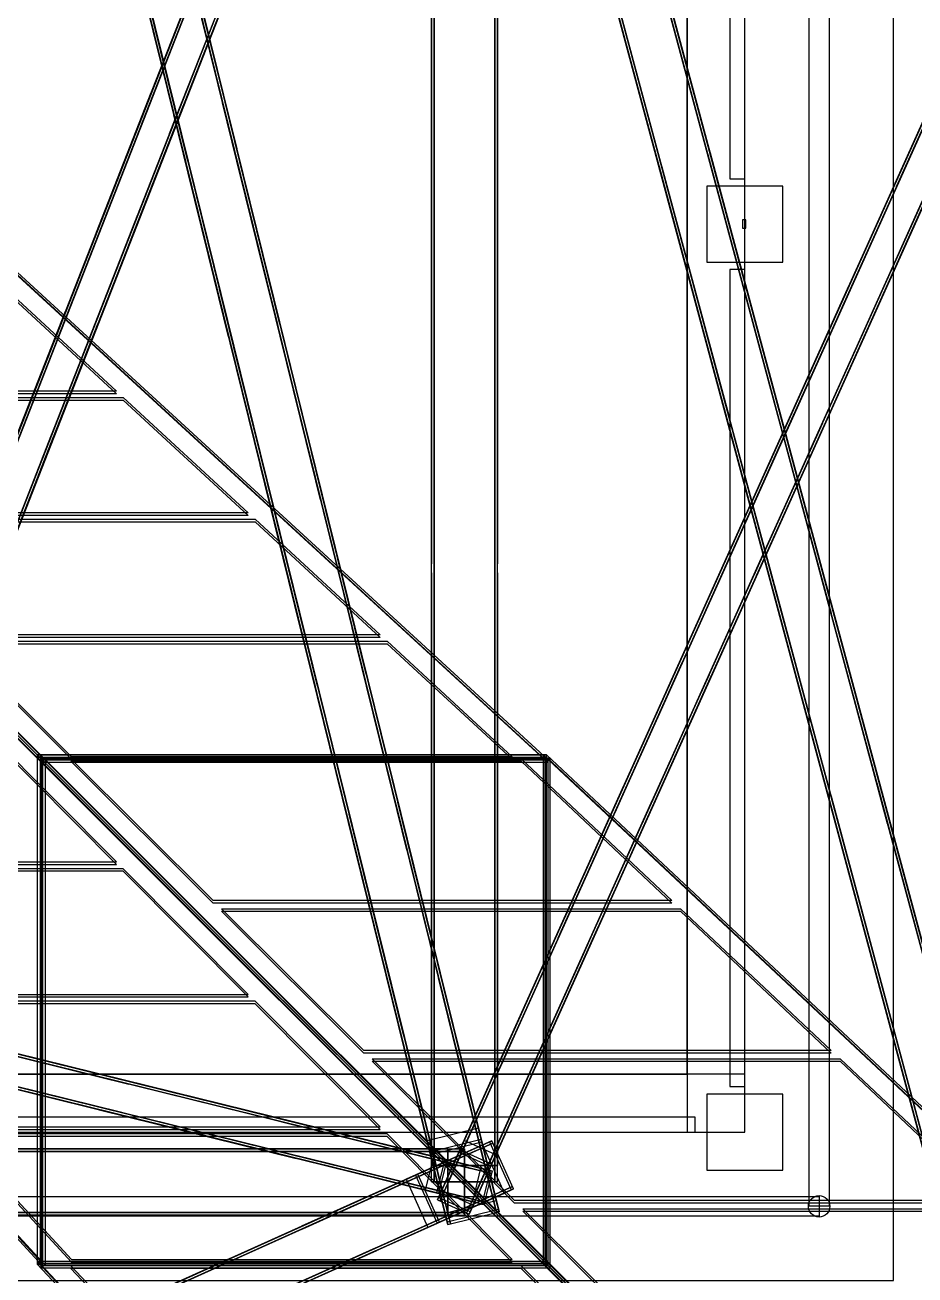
# Model space of a CAD drawing. Header units: millimetres. Extents: x -52000 to 48850, y -48850 to 51750.
# Drawn here: x 19641 to 25031, y -22866 to -15294 of the extents above; entities that cross this region are included whole.
import ezdxf

# ---------------------------------------------------------------- set-up
doc = ezdxf.new("R2010")
doc.units = ezdxf.units.MM
doc.layers.add('D-STR-BASE', color=7, linetype='Continuous', lineweight=25)
doc.layers.add('D-STR-STRC', color=7, linetype='Continuous', lineweight=25)

msp = doc.modelspace()

# ---------------------------------------------------------------- linework, layer by layer
at = {"layer": 'D-STR-BASE'}
for points in [[(-24900, -22900), (24900, -22900), (24900, 22900), (-24900, 22900)], [(24390, -22450), (24390, 22450), (24510, 22450), (24510, -22450)], [(24390, -22450), (24390, 22450), (24510, 22450), (24510, -22450)], [(24000, -22000), (24000, 22000), (23650, 22000), (23650, -22000)], [(24000, -22000), (24000, 22000), (23650, 22000), (23650, -22000)], [(24000, -22000), (24000, 22000), (23650, 22000), (23650, -22000)], [(24000, -22000), (24000, 22000), (23650, 22000), (23650, -22000)], [(24000, -22000), (24000, 22000), (23650, 22000), (23650, -22000)], [(24000, -22000), (24000, 22000), (23650, 22000), (23650, -22000)], [(24000, -22000), (24000, 22000), (23650, 22000), (23650, -22000)], [(24000, -22000), (24000, 22000), (23650, 22000), (23650, -22000)], [(-23650, -21650), (23650, -21650), (23650, 21650), (-23650, 21650)], [(-23650, -21650), (23650, -21650), (23650, 21650), (-23650, 21650)], [(-23650, -21650), (23650, -21650), (23650, 21650), (-23650, 21650)], [(-23650, -21650), (23650, -21650), (23650, 21650), (-23650, 21650)], [(24000, -16225), (24000, -11275), (23910, -11275), (23910, -16225)], [(24000, -16225), (24000, -11275), (23910, -11275), (23910, -16225)], [(23770, -16730), (24230, -16730), (24230, -16270), (23770, -16270)], [(24006, -16525), (24006, -16475), (23986, -16475), (23986, -16525)], [(24000, -21725), (24000, -16775), (23910, -16775), (23910, -21725)], [(24000, -21725), (24000, -16775), (23910, -16775), (23910, -21725)], [(-24000, -22000), (24000, -22000), (24000, -21650), (-24000, -21650)], [(-24000, -22000), (24000, -22000), (24000, -21650), (-24000, -21650)], [(-24000, -22000), (24000, -22000), (24000, -21650), (-24000, -21650)], [(-24000, -22000), (24000, -22000), (24000, -21650), (-24000, -21650)], [(-24000, -22000), (24000, -22000), (24000, -21650), (-24000, -21650)], [(-24000, -22000), (24000, -22000), (24000, -21650), (-24000, -21650)], [(-24000, -22000), (24000, -22000), (24000, -21650), (-24000, -21650)], [(-24000, -22000), (24000, -22000), (24000, -21650), (-24000, -21650)], [(23770, -22230), (24230, -22230), (24230, -21770), (23770, -21770)], [(18300, -22000), (23700, -22000), (23700, -21910), (18300, -21910)], [(18300, -22000), (23700, -22000), (23700, -21910), (18300, -21910)], [(-24450, -22390), (24450, -22390), (24450, -22510), (-24450, -22510)], [(-24450, -22390), (24450, -22390), (24450, -22510), (-24450, -22510)]]:
    msp.add_lwpolyline(points, close=True, dxfattribs=at)
msp.add_circle((24450, -22450), 65, dxfattribs=at)
at = {"layer": 'D-STR-STRC'}
for points in [[(22102.6, -22302.6), (22102.6, 22302.6)], [(22502.6, -22302.6), (22502.6, 22302.6)], [(22403.9, -22045.4), (19264.5, -9324.4)], [(22407.3, -22059.1), (19267.8, -9338.1)], [(22093.2, -22122.1), (18953.8, -9401.1)], [(22096.6, -22135.8), (18957.2, -9414.8)], [(22508.5, -22469.4), (19369.1, -9748.4)], [(22511.9, -22483), (19372.5, -9762)], [(22197.8, -22546), (19058.4, -9825)], [(22201.2, -22559.7), (19061.8, -9838.7)], [(22262.6, -10965.5), (19123.2, -18977.3)], [(22268.7, -10949.9), (19129.3, -18961.8)], [(26501.7, -26162.1), (22404.3, -10913.3)], [(26505, -26174.3), (22407.6, -10925.6)], [(22458.1, -11042.1), (19318.7, -19053.9)], [(22464.2, -11026.5), (19324.8, -19038.4)], [(26192.7, -26245.1), (22095.3, -10996.4)], [(26196, -26257.4), (22098.6, -11008.6)], [(22140.9, -11276), (19001.5, -19287.9)], [(22147, -11260.5), (19007.6, -19272.3)], [(22336.4, -11352.6), (19197, -19364.5)], [(22342.5, -11337.1), (19203.1, -19349)], [(26604, -26542.6), (22506.6, -11293.9)], [(26607.3, -26554.9), (22509.9, -11306.2)], [(26295, -26625.7), (22197.5, -11377)], [(26298.3, -26637.9), (22200.8, -11389.2)], [(26366.1, -13019.5), (22268.7, -22122)], [(26372.6, -13005), (22275.2, -22107.6)], [(26564.1, -13091.2), (22466.7, -22193.8)], [(26557.6, -13105.7), (22460.2, -22208.2)], [(26235.9, -13308.8), (22138.4, -22411.3)], [(26242.4, -13294.3), (22145, -22396.9)], [(26427.4, -13395), (22329.9, -22497.5)], [(26433.9, -13380.5), (22336.5, -22483.1)], [(19745.7, -19745.7), (16792.8, -16792.8)], [(19765.7, -19745.7), (16812.8, -16792.8)], [(22789, -19745.7), (19576.1, -16792.8)], [(22809, -19745.7), (19596.1, -16792.8)], [(22184.1, -22165.2), (9463.1, -19025.8)], [(22197.8, -22168.6), (9476.8, -19029.1)], [(22457.6, -22232.7), (9736.6, -19093.3)], [(22471.3, -22236.1), (9750.3, -19096.6)], [(22133.8, -22369.1), (9412.8, -19229.6)], [(22147.5, -22372.4), (9426.5, -19233)], [(22407.3, -22436.6), (9686.3, -19297.1)], [(22421, -22439.9), (9700, -19300.5)], [(19745.7, -22809), (16792.8, -19596.1)], [(19765.7, -22809), (16812.8, -19596.1)], [(22789, -22809), (19576.1, -19596.1)], [(22809, -22809), (19596.1, -19596.1)], [(23348.5, -23348.5), (19714.1, -19714.1)], [(19736.6, -19736.6), (19714.8, -19714.8)], [(19746.4, -19746.4), (19733.5, -19733.5)], [(23368.5, -23348.5), (19734.1, -19714.1)], [(26654.3, -23348.5), (22779.8, -19714.1)], [(22808.3, -19746.4), (22794.3, -19733.5)], [(22822.3, -19736.6), (22799.1, -19714.8)], [(26674.3, -23348.5), (22799.8, -19714.1)], [(22403.9, -22045.4), (22386.9, -21976.5)], [(-22302.6, -22102.6), (22302.6, -22102.6)], [(13351.3, -26156.4), (22453.9, -22059)], [(13365.8, -26149.9), (22468.3, -22052.5)], [(22093.2, -22122.1), (22076.2, -22053.2)], [(22202.6, -22102.6), (22302.6, -22102.6)], [(22300.2, -22052), (22275.2, -22107.6)], [(22412.8, -22077.5), (22468.3, -22052.5)], [(22184.1, -22165.2), (22115.2, -22148.2)], [(22491.7, -22138.2), (22466.7, -22193.8)], [(12902.9, -26358.3), (22005.4, -22260.8)], [(12917.3, -26351.8), (22019.9, -22254.3)], [(21949.9, -22285.8), (22005.4, -22260.8)], [(22102.6, -22302.6), (22102.6, -22202.6)], [(22471.3, -22236.1), (22402.4, -22219)], [(22502.6, -22302.6), (22502.6, -22202.6)], [(13482.7, -26448.2), (22585.2, -22350.8)], [(13497.1, -26441.7), (22599.7, -22344.3)], [(22133.8, -22369.1), (22064.9, -22352.1)], [(22163.4, -22355.8), (22138.4, -22411.3)], [(22544.1, -22369.3), (22599.7, -22344.3)], [(22354.9, -22442), (22329.9, -22497.5)], [(22421, -22439.9), (22352.1, -22422.9)], [(22511.9, -22483), (22494.9, -22414.1)], [(-22302.6, -22502.6), (22302.6, -22502.6)], [(13034.2, -26650.1), (22136.8, -22552.6)], [(13048.7, -26643.6), (22151.3, -22546.1)], [(22081.3, -22577.6), (22136.8, -22552.6)], [(22201.2, -22559.7), (22184.2, -22490.8)], [(22202.6, -22502.6), (22302.6, -22502.6)], [(23348.5, -26674.3), (19714.1, -22799.8)], [(19736.6, -22822.3), (19714.8, -22799.1)], [(19746.4, -22808.3), (19733.5, -22794.3)], [(23368.5, -26674.3), (19734.1, -22799.8)], [(26654.3, -26674.3), (22779.8, -22799.8)], [(22808.3, -22808.3), (22794.3, -22794.3)], [(22822.3, -22822.3), (22799.1, -22799.1)], [(26674.3, -26674.3), (22799.8, -22799.8)]]:
    msp.add_lwpolyline(points, dxfattribs=at)
for points in [[(22118.6, -22302.6), (22118.6, -22302.6), (22118.6, 22302.6), (22118.6, 22302.6)], [(22486.6, -22302.6), (22486.6, -22302.6), (22486.6, 22302.6), (22486.6, 22302.6)], [(22496.4, -22486.9), (22388.4, -22049.2), (19248.9, -9328.2), (19356.9, -9765.9)], [(22511.9, -22483), (22403.9, -22045.4), (19264.5, -9324.4), (19372.5, -9762)], [(22201.2, -22559.7), (22093.2, -22122.1), (18953.8, -9401.1), (19061.8, -9838.7)], [(22216.8, -22555.9), (22108.8, -22118.2), (18969.3, -9397.3), (19077.3, -9834.9)], [(22268.7, -10949.9), (22140.9, -11276), (19001.5, -19287.9), (19129.3, -18961.8)], [(22283.6, -10955.8), (22155.8, -11281.9), (19016.4, -19293.7), (19144.2, -18967.6)], [(26591.8, -26559.1), (26486.3, -26166.2), (22388.8, -10917.5), (22494.4, -11310.3)], [(26607.3, -26554.9), (26501.7, -26162.1), (22404.3, -10913.3), (22509.9, -11306.2)], [(22449.3, -11020.7), (22321.5, -11346.8), (19182.1, -19358.6), (19309.9, -19032.6)], [(22464.2, -11026.5), (22336.4, -11352.6), (19197, -19364.5), (19324.8, -19038.4)], [(26298.3, -26637.9), (26192.7, -26245.1), (22095.3, -10996.4), (22200.8, -11389.2)], [(26313.7, -26633.8), (26208.2, -26240.9), (22110.7, -10992.2), (22216.3, -11385.1)], [(26372.6, -13005), (26235.9, -13308.8), (22138.4, -22411.3), (22275.2, -22107.6)], [(26387.2, -13011.6), (26250.5, -13315.4), (22153, -22417.9), (22289.8, -22114.1)], [(26549.5, -13084.6), (26412.8, -13388.4), (22315.3, -22491), (22452.1, -22187.2)], [(26564.1, -13091.2), (26427.4, -13395), (22329.9, -22497.5), (22466.7, -22193.8)], [(20907.6, -16049.1), (20663, -15057.9), (20576.1, -14705.7)], [(20907.6, -16049.3), (20820.7, -15697.1), (20576.1, -14706)], [(20923.1, -16045.2), (20678.5, -15054.1), (20591.6, -14701.9)], [(20923.2, -16045.5), (20836.3, -15693.3), (20591.6, -14702.1)], [(20612.4, -16121.9), (20367.8, -15130.7), (20280.9, -14778.6)], [(20612.5, -16122.1), (20525.6, -15770), (20281, -14778.8)], [(20628, -16118.1), (20383.4, -15126.9), (20296.4, -14774.7)], [(20628, -16118.3), (20541.1, -15766.1), (20296.5, -14775)], [(23839.1, -16314.6), (23517.7, -15118.5), (23432.7, -14802.3)], [(23840.7, -16320.6), (23755.7, -16004.4), (23434.3, -14808.3)], [(23854.6, -16310.5), (23533.1, -15114.3), (23448.2, -14798.2)], [(23856.1, -16316.4), (23771.2, -16000.3), (23449.8, -14804.1)], [(22102.6, -18558), (22102.6, -18558), (22102.6, -14895.9), (22102.6, -14895.9)], [(22118.6, -18558), (22118.6, -18558), (22118.6, -14895.9), (22118.6, -14895.9)], [(22486.6, -18558), (22486.6, -18558), (22486.6, -14895.9), (22486.6, -14895.9)], [(22502.6, -18558), (22502.6, -18558), (22502.6, -14895.9), (22502.6, -14895.9)], [(23545.5, -16393.5), (23224.1, -15197.4), (23139.1, -14881.2)], [(23547.1, -16399.5), (23462.2, -16083.3), (23140.7, -14887.2)], [(23561, -16389.4), (23239.5, -15193.2), (23154.6, -14877.1)], [(23562.6, -16395.3), (23477.6, -16079.2), (23156.2, -14883)], [(20667.6, -15036), (20577.8, -15265), (20336.3, -15881.3)], [(20672.2, -15024.2), (20430.7, -15640.4), (20341, -15869.5)], [(20682.5, -15041.8), (20592.7, -15270.9), (20351.2, -15887.1)], [(20687.1, -15030), (20445.6, -15646.3), (20355.9, -15875.3)], [(20848.2, -15106.8), (20758.5, -15335.8), (20517, -15952.1)], [(20852.8, -15094.9), (20611.3, -15711.2), (20521.6, -15940.2)], [(20863.1, -15112.6), (20773.4, -15341.6), (20531.9, -15957.9)], [(20867.7, -15100.8), (20626.2, -15717), (20536.5, -15946.1)], [(25313.7, -15357.4), (25217.7, -15570.8), (24901.2, -16273.8)], [(25317.1, -15349.9), (25000.7, -16052.9), (24904.6, -16266.2)], [(25328.3, -15364), (25232.3, -15577.3), (24915.8, -16280.3)], [(25331.7, -15356.4), (25015.3, -16059.4), (24919.2, -16272.8)], [(20406, -15703.6), (20316.2, -15932.7), (20074.7, -16548.9)], [(20410.6, -15691.8), (20169.1, -16308.1), (20079.4, -16537.1)], [(20420.9, -15709.5), (20331.1, -15938.5), (20089.6, -16554.8)], [(20425.5, -15697.7), (20184, -16313.9), (20094.3, -16543)], [(20586.6, -15774.4), (20496.8, -16003.4), (20255.4, -16619.7)], [(20591.2, -15762.6), (20349.7, -16378.9), (20260, -16607.9)], [(20601.5, -15780.3), (20511.7, -16009.3), (20270.3, -16625.6)], [(20606.1, -15768.4), (20364.6, -16384.7), (20274.9, -16613.7)], [(21169.2, -17109.1), (20924.6, -16118), (20837.7, -15765.8)], [(21169.3, -17109.4), (21082.3, -16757.2), (20837.7, -15766.1)], [(21184.7, -17105.3), (20940.1, -16114.1), (20853.2, -15762)], [(21184.8, -17105.6), (21097.9, -16753.4), (20853.3, -15762.2)], [(20874, -17182), (20629.4, -16190.8), (20542.5, -15838.7)], [(20874.1, -17182.2), (20787.2, -16830.1), (20542.6, -15838.9)], [(20889.6, -17178.1), (20645, -16187), (20558.1, -15834.8)], [(20889.6, -17178.4), (20802.7, -16826.2), (20558.1, -15835.1)], [(24180.6, -17585.4), (23859.1, -16389.2), (23774.2, -16073.1)], [(24182.1, -17591.3), (24097.2, -17275.2), (23775.8, -16079)], [(24196, -17581.2), (23874.6, -16385), (23789.6, -16068.9)], [(24197.6, -17587.1), (24112.7, -17271), (23791.2, -16074.8)], [(24972.3, -16116), (24876.2, -16329.3), (24559.8, -17032.3)], [(24975.7, -16108.4), (24659.2, -16811.4), (24563.2, -17024.8)], [(24986.9, -16122.5), (24890.8, -16335.9), (24574.4, -17038.9)], [(24990.3, -16115), (24673.8, -16818), (24577.8, -17031.3)], [(23887, -17664.3), (23565.5, -16468.1), (23480.6, -16152)], [(23888.6, -17670.2), (23803.6, -17354.1), (23482.2, -16157.9)], [(23902.4, -17660.1), (23581, -16463.9), (23496.1, -16147.8)], [(23904, -17666), (23819.1, -17349.9), (23497.6, -16153.7)], [(25149.2, -16195.6), (25053.1, -16408.9), (24736.7, -17112)], [(25152.6, -16188), (24836.1, -16891), (24740.1, -17104.4)], [(25163.8, -16202.2), (25067.7, -16415.5), (24751.3, -17118.5)], [(25167.2, -16194.6), (24850.7, -16897.6), (24754.7, -17111)], [(20144.3, -16371.3), (20054.6, -16600.3), (19813.1, -17216.6)], [(20149, -16359.5), (19907.5, -16975.7), (19817.7, -17204.8)], [(20159.2, -16377.1), (20069.5, -16606.2), (19828, -17222.4)], [(20163.9, -16365.3), (19922.4, -16981.6), (19832.6, -17210.6)], [(20329.6, -16430.3), (20088.1, -17046.5), (19998.4, -17275.6)], [(20325, -16442.1), (20235.2, -16671.1), (19993.7, -17287.4)], [(20339.9, -16447.9), (20250.1, -16676.9), (20008.6, -17293.2)], [(20344.5, -16436.1), (20103, -17052.4), (20013.3, -17281.4)], [(22809, -19745.7), (19745.7, -19745.7), (16792.8, -16792.8), (19596.1, -16792.8)], [(22809, -19761.3), (19745.7, -19761.3), (16792.8, -16808.4), (19596.1, -16808.4)], [(20194.2, -17511.7), (17695.8, -17511.7), (16992.2, -16812.1), (19437, -16812.1)], [(20194.2, -17527.3), (17695.8, -17527.3), (16992.2, -16827.7), (19437, -16827.7)], [(21430.8, -18169.2), (21186.2, -17178.1), (21099.3, -16825.9)], [(21430.9, -18169.5), (21344, -17817.3), (21099.4, -16826.1)], [(21446.3, -18165.4), (21201.7, -17174.2), (21114.8, -16822.1)], [(21446.4, -18165.6), (21359.5, -17813.5), (21114.9, -16822.3)], [(24630.8, -16874.5), (24534.8, -17087.9), (24218.3, -17790.9)], [(24634.2, -16866.9), (24317.8, -17570), (24221.7, -17783.3)], [(24645.4, -16881.1), (24549.4, -17094.4), (24232.9, -17797.4)], [(24648.8, -16873.5), (24332.3, -17576.5), (24236.3, -17789.9)], [(21135.7, -18242.1), (20891.1, -17250.9), (20804.1, -16898.7)], [(21135.7, -18242.3), (21048.8, -17890.1), (20804.2, -16899)], [(21151.2, -18238.2), (20906.6, -17247.1), (20819.7, -16894.9)], [(21151.3, -18238.5), (21064.3, -17886.3), (20819.7, -16895.2)], [(24807.7, -16954.1), (24711.7, -17167.5), (24395.2, -17870.5)], [(24811.1, -16946.6), (24494.7, -17649.6), (24398.6, -17862.9)], [(24822.3, -16960.7), (24726.3, -17174.1), (24409.8, -17877.1)], [(24825.7, -16953.1), (24509.2, -17656.2), (24413.2, -17869.5)], [(19887.3, -17027.1), (19645.9, -17643.4), (19556.1, -17872.4)], [(19902.2, -17033), (19660.8, -17649.2), (19571, -17878.3)], [(19882.7, -17038.9), (19793, -17268), (19551.5, -17884.2)], [(19897.6, -17044.8), (19807.9, -17273.8), (19566.4, -17890.1)], [(20063.3, -17109.7), (19973.6, -17338.8), (19732.1, -17955)], [(20068, -17097.9), (19826.5, -17714.2), (19736.7, -17943.2)], [(20082.9, -17103.7), (19841.4, -17720), (19751.6, -17949)], [(20078.2, -17115.6), (19988.5, -17344.6), (19747, -17960.9)], [(24537.5, -18851.9), (24216, -17655.8), (24131.1, -17339.6)], [(24522, -18856.1), (24200.6, -17659.9), (24115.6, -17343.8)], [(24523.6, -18862), (24438.7, -18545.9), (24117.2, -17349.7)], [(24539.1, -18857.9), (24454.1, -18541.7), (24132.7, -17345.6)], [(24228.4, -18935), (23907, -17738.8), (23822.1, -17422.7)], [(24230, -18940.9), (24145.1, -18624.8), (23823.6, -17428.6)], [(24243.9, -18930.8), (23922.5, -17734.7), (23837.5, -17418.5)], [(24245.5, -18936.8), (24160.5, -18620.6), (23839.1, -17424.5)], [(20993.3, -18249.9), (18438.1, -18249.9), (17734.6, -17550.3), (20236, -17550.3)], [(20993.3, -18265.5), (18438.1, -18265.5), (17734.6, -17565.9), (20236, -17565.9)], [(24289.4, -17633), (24193.3, -17846.4), (23876.9, -18549.4)], [(24292.8, -17625.5), (23976.3, -18328.5), (23880.3, -18541.9)], [(24303.9, -17639.6), (24207.9, -17853), (23891.4, -18556)], [(24307.3, -17632.1), (23990.9, -18335.1), (23894.8, -18548.4)], [(24466.3, -17712.7), (24370.2, -17926), (24053.8, -18629)], [(24469.7, -17705.1), (24153.2, -18408.1), (24057.2, -18621.5)], [(24484.2, -17711.7), (24167.8, -18414.7), (24071.8, -18628.1)], [(19801.7, -17777.4), (19712, -18006.4), (19470.5, -18622.7)], [(19806.4, -17765.6), (19564.9, -18381.8), (19475.1, -18610.9)], [(19816.6, -17783.2), (19726.9, -18012.3), (19485.4, -18628.5)], [(19821.3, -17771.4), (19579.8, -18387.7), (19490, -18616.7)], [(24480.8, -17719.2), (24384.8, -17932.6), (24068.4, -18635.6)], [(21692.4, -19229.3), (21447.8, -18238.1), (21360.9, -17886)], [(21692.5, -19229.6), (21605.6, -18877.4), (21361, -17886.2)], [(21708, -19225.5), (21463.4, -18234.3), (21376.4, -17882.2)], [(21708, -19225.7), (21621.1, -18873.6), (21376.5, -17882.4)], [(21397.3, -19302.1), (21152.7, -18311), (21065.8, -17958.8)], [(21397.3, -19302.4), (21310.4, -18950.2), (21065.8, -17959.1)], [(21412.8, -19298.3), (21168.2, -18307.2), (21081.3, -17955)], [(21412.9, -19298.6), (21326, -18946.4), (21081.4, -17955.2)], [(21792.3, -18988.1), (19180.5, -18988.1), (18477, -18288.5), (21035.1, -18288.5)], [(21792.3, -19003.7), (19180.5, -19003.7), (18477, -18304.2), (21035.1, -18304.2)], [(23947.9, -18391.6), (23851.9, -18605), (23535.4, -19308)], [(23951.3, -18384), (23634.8, -19087), (23538.8, -19300.4)], [(23962.5, -18398.2), (23866.4, -18611.5), (23550, -19314.5)], [(23965.9, -18390.6), (23649.4, -19093.6), (23553.4, -19307)], [(24124.8, -18471.2), (24028.8, -18684.6), (23712.3, -19387.6)], [(24128.2, -18463.7), (23811.8, -19166.7), (23715.7, -19380)], [(24142.8, -18470.2), (23826.3, -19173.2), (23730.3, -19386.6)], [(24139.4, -18477.8), (24043.4, -18691.2), (23726.9, -19394.2)], [(22102.6, -22202.6), (22102.6, -22202.6), (22102.6, -18613), (22102.6, -18613)], [(22118.6, -22202.6), (22118.6, -22202.6), (22118.6, -18613), (22118.6, -18613)], [(22486.6, -22202.6), (22486.6, -22202.6), (22486.6, -18613), (22486.6, -18613)], [(22502.6, -22202.6), (22502.6, -22202.6), (22502.6, -18613), (22502.6, -18613)], [(24863.5, -20126.8), (24542, -18930.6), (24457.1, -18614.5)], [(24865.1, -20132.7), (24780.1, -19816.6), (24458.7, -18620.5)], [(24878.9, -20122.7), (24557.5, -18926.5), (24472.5, -18610.4)], [(24880.5, -20128.6), (24795.6, -19812.5), (24474.1, -18616.3)], [(24569.9, -20205.7), (24248.5, -19009.5), (24163.5, -18693.4)], [(24571.5, -20211.6), (24486.5, -19895.5), (24165.1, -18699.3)], [(24585.3, -20201.6), (24263.9, -19005.4), (24179, -18689.3)], [(24586.9, -20207.5), (24502, -19891.4), (24180.6, -18695.2)], [(21954, -20289.4), (21709.4, -19298.2), (21622.5, -18946.1)], [(21954.1, -20289.6), (21867.2, -19937.5), (21622.6, -18946.3)], [(21969.6, -20285.6), (21725, -19294.4), (21638.1, -18942.2)], [(21969.6, -20285.8), (21882.7, -19933.6), (21638.1, -18942.5)], [(22467.5, -22251.6), (22180.3, -22180.7), (9459.3, -19041.3), (9746.5, -19112.2)], [(22471.3, -22236.1), (22184.1, -22165.2), (9463.1, -19025.8), (9750.3, -19096.6)], [(22591.4, -19726.3), (19922.9, -19726.3), (19219.4, -19026.8), (21834.1, -19026.8)], [(22591.4, -19741.9), (19922.9, -19741.9), (19219.4, -19042.4), (21834.1, -19042.4)], [(21658.9, -20362.2), (21414.3, -19371.1), (21327.4, -19018.9)], [(21659, -20362.5), (21572.1, -20010.3), (21327.4, -19019.2)], [(21674.4, -20358.4), (21429.8, -19367.2), (21342.9, -19015.1)], [(21674.5, -20358.6), (21587.6, -20006.5), (21343, -19015.3)], [(23606.4, -19150.1), (23510.4, -19363.5), (23194, -20066.5)], [(23609.8, -19142.6), (23293.4, -19845.6), (23197.4, -20059)], [(23621, -19156.7), (23525, -19370.1), (23208.5, -20073.1)], [(23624.4, -19149.2), (23308, -19852.2), (23211.9, -20065.5)], [(22421, -22439.9), (22133.8, -22369.1), (9412.8, -19229.6), (9700, -19300.5)], [(22424.8, -22424.4), (22137.6, -22353.5), (9416.6, -19214.1), (9703.8, -19285)], [(23783.4, -19229.8), (23687.3, -19443.1), (23370.9, -20146.1)], [(23786.8, -19222.2), (23470.3, -19925.2), (23374.3, -20138.6)], [(23801.3, -19228.8), (23484.9, -19931.8), (23388.8, -20145.2)], [(23797.9, -19236.3), (23701.9, -19449.7), (23385.4, -20152.7)], [(19745.7, -22793.4), (22809, -22793.4), (19596.1, -19580.6), (16792.8, -19580.6)], [(19745.7, -22809), (22809, -22809), (19596.1, -19596.1), (16792.8, -19596.1)], [(17695.8, -20362.8), (20194.3, -20362.8), (19436.9, -19601.5), (16992.1, -19601.5)], [(17695.8, -20378.4), (20194.3, -20378.4), (19436.9, -19617), (16992.1, -19617)], [(19714.1, -19714.1), (19714.1, -22799.8), (19734.1, -22799.8), (19734.1, -19714.1)], [(26674.3, -23348.5), (23348.5, -23348.5), (19714.1, -19714.1), (22799.8, -19714.1)], [(26674.3, -23363.9), (23348.5, -23363.9), (19714.1, -19729.4), (22799.8, -19729.4)], [(22799.1, -22799.1), (22799.1, -19714.8), (19714.8, -19714.8), (19714.8, -22799.1)], [(22794.3, -22794.3), (22794.3, -19733.5), (19733.5, -19733.5), (19733.5, -22794.3)], [(22822.3, -22822.3), (22822.3, -19736.6), (19736.6, -19736.6), (19736.6, -22822.3)], [(19745.7, -19745.7), (19745.7, -22809), (19765.7, -22809), (19765.7, -19745.7)], [(22808.3, -22808.3), (22808.3, -19746.4), (19746.4, -19746.4), (19746.4, -22808.3)], [(23558.5, -20597.8), (20781.2, -20597.8), (19919.1, -19739), (22646.2, -19739)], [(23558.5, -20613.2), (20781.2, -20613.2), (19919.1, -19754.3), (22646.2, -19754.3)], [(22799.8, -22799.8), (22799.8, -19714.1), (22779.8, -19714.1), (22779.8, -22799.8)], [(22809, -22809), (22809, -19745.7), (22789, -19745.7), (22789, -22809)], [(23265, -19908.7), (23169, -20122), (22852.5, -20825.1)], [(23268.4, -19901.1), (22951.9, -20604.1), (22855.9, -20817.5)], [(23283, -19907.7), (22966.5, -20610.7), (22870.5, -20824.1)], [(25204.9, -21397.5), (24883.5, -20201.4), (24798.5, -19885.2)], [(25206.5, -21403.5), (25121.6, -21087.3), (24800.1, -19891.2)], [(25220.4, -21393.4), (24898.9, -20197.2), (24814, -19881.1)], [(25222, -21399.3), (25137, -21083.2), (24815.6, -19887)], [(23279.6, -19915.3), (23183.5, -20128.6), (22867.1, -20831.6)], [(23441.9, -19988.3), (23345.9, -20201.7), (23029.4, -20904.7)], [(23445.3, -19980.8), (23128.8, -20683.8), (23032.8, -20897.1)], [(23459.9, -19987.3), (23143.4, -20690.3), (23047.4, -20903.7)], [(24911.3, -21476.4), (24589.9, -20280.3), (24505, -19964.1)], [(24912.9, -21482.4), (24828, -21166.2), (24506.6, -19970.1)], [(24926.8, -21472.3), (24605.4, -20276.1), (24520.4, -19960)], [(24928.4, -21478.2), (24843.4, -21162.1), (24522, -19965.9)], [(22215.7, -21349.5), (21971.1, -20358.3), (21884.1, -20006.2)], [(22215.7, -21349.7), (22128.8, -20997.6), (21884.2, -20006.4)], [(22231.2, -21345.6), (21986.6, -20354.5), (21899.7, -20002.3)], [(22231.3, -21345.9), (22144.4, -20993.7), (21899.7, -20002.6)], [(23456.5, -19994.9), (23360.4, -20208.2), (23044, -20911.3)], [(21920.5, -21422.3), (21675.9, -20431.1), (21589, -20079)], [(21920.6, -21422.6), (21833.7, -21070.4), (21589.1, -20079.2)], [(21936.1, -21418.5), (21691.4, -20427.3), (21604.5, -20075.2)], [(21936.1, -21418.7), (21849.2, -21066.6), (21604.6, -20075.4)], [(18438.2, -21166.1), (20993.4, -21166.1), (20236, -20404.7), (17734.5, -20404.7)], [(18438.2, -21181.6), (20993.4, -21181.6), (20236, -20420.2), (17734.5, -20420.2)], [(24523.7, -21506.5), (21693.4, -21506.5), (20831.2, -20647.6), (23611.4, -20647.6)], [(24523.7, -21521.8), (21693.4, -21521.8), (20831.2, -20662.9), (23611.4, -20662.9)], [(22923.5, -20667.2), (22827.5, -20880.6), (22511, -21583.6)], [(22926.9, -20659.7), (22610.5, -21362.7), (22514.4, -21576)], [(22941.5, -20666.2), (22625.1, -21369.3), (22529, -21582.6)], [(22938.1, -20673.8), (22842.1, -20887.2), (22525.6, -21590.2)], [(23100.4, -20746.9), (23004.4, -20960.2), (22687.9, -21663.2)], [(23103.8, -20739.3), (22787.4, -21442.3), (22691.3, -21655.7)], [(23118.4, -20745.9), (22802, -21448.9), (22705.9, -21662.2)], [(23115, -20753.4), (23019, -20966.8), (22702.5, -21669.8)], [(22465, -22359.6), (22232.7, -21418.4), (22145.8, -21066.2)], [(22465, -22359.8), (22378.1, -22007.7), (22145.8, -21066.5)], [(22480.5, -22355.8), (22248.2, -21414.6), (22161.3, -21062.4)], [(22480.5, -22356), (22393.6, -22003.8), (22161.4, -21062.6)], [(22169.8, -22432.4), (21937.5, -21491.2), (21850.6, -21139.1)], [(22169.9, -22432.7), (22083, -22080.5), (21850.7, -21139.3)], [(22185.3, -22428.6), (21953.1, -21487.4), (21866.2, -21135.2)], [(22185.4, -22428.8), (22098.5, -22076.7), (21866.2, -21135.5)], [(19180.6, -21969.3), (21792.4, -21969.3), (21035, -21207.9), (18476.9, -21207.9)], [(19180.6, -21984.8), (21792.4, -21984.8), (21035, -21223.5), (18476.9, -21223.5)], [(25252.8, -22747.2), (24931.4, -21551), (24846.4, -21234.9)], [(25254.4, -22753.1), (25169.4, -22437), (24848, -21240.8)], [(25268.2, -22743), (24946.8, -21546.8), (24861.9, -21230.7)], [(25269.8, -22748.9), (25184.9, -22432.8), (24863.5, -21236.6)], [(20270, -21709.3), (19278.8, -21464.7), (19077.1, -21414.9)], [(20270.2, -21709.3), (20068.5, -21659.5), (19077.4, -21414.9)], [(20273.8, -21693.7), (19282.7, -21449.1), (19080.9, -21399.3)], [(20274.1, -21693.8), (20072.4, -21644), (19081.2, -21399.4)], [(22582.1, -21425.8), (22486, -21639.1), (22187.7, -22301.9)], [(22585.5, -21418.2), (22287.2, -22081), (22191.1, -22294.3)], [(22600.1, -21424.8), (22301.7, -22087.5), (22205.7, -22300.9)], [(22596.7, -21432.3), (22500.6, -21645.7), (22202.3, -22308.5)], [(22762.4, -21497.9), (22464.1, -22160.6), (22368, -22374)], [(25488.8, -22415.1), (22605.5, -22415.1), (21743.3, -21556.2), (24576.5, -21556.2)], [(25488.8, -22430.4), (22605.5, -22430.4), (21743.3, -21571.5), (24576.5, -21571.5)], [(22759, -21505.4), (22663, -21718.8), (22364.6, -22381.5)], [(22773.6, -21512), (22677.5, -21725.3), (22379.2, -22388.1)], [(22777, -21504.4), (22478.7, -22167.2), (22382.6, -22380.5)], [(20223.5, -21897.6), (19232.4, -21653), (19030.6, -21603.2)], [(20223.8, -21897.7), (20022, -21847.9), (19030.9, -21603.3)], [(20227.3, -21882.1), (19236.2, -21637.5), (19034.5, -21587.7)], [(20227.6, -21882.1), (20025.9, -21832.4), (19034.7, -21587.8)], [(21330.1, -21970.9), (20338.9, -21726.3), (20137.2, -21676.5)], [(21330.3, -21971), (21128.6, -21921.2), (20137.4, -21676.6)], [(21333.9, -21955.4), (20342.8, -21710.7), (20141, -21661)], [(21334.2, -21955.4), (21132.4, -21905.6), (20141.3, -21661)], [(21283.6, -22159.2), (20292.4, -21914.6), (20090.7, -21864.8)], [(21283.8, -22159.3), (21082.1, -22109.5), (20091, -21864.9)], [(21287.4, -22143.7), (20296.3, -21899.1), (20094.5, -21849.3)], [(21287.7, -22143.8), (21086, -22094), (20094.8, -21849.4)], [(22340.2, -22220.2), (21399, -21987.9), (21197.3, -21938.1)], [(22340.4, -22220.2), (22138.7, -22170.5), (21197.5, -21938.2)], [(22344, -22204.6), (21402.8, -21972.4), (21201.1, -21922.6)], [(22344.3, -22204.7), (22142.6, -22154.9), (21201.4, -21922.6)], [(19923, -22772.5), (22591.4, -22772.5), (21834, -22011.1), (19219.3, -22011.1)], [(19923, -22788), (22591.4, -22788), (21834, -22026.7), (19219.3, -22026.7)], [(22184.2, -22490.8), (22494.9, -22414.1), (22386.9, -21976.5), (22076.2, -22053.2)], [(12902.9, -26358.3), (13365.8, -26149.9), (22468.3, -22052.5), (22005.4, -22260.8)], [(12909.5, -26372.9), (13372.3, -26164.5), (22474.9, -22067.1), (22012, -22275.4)], [(18613, -22102.6), (18613, -22102.6), (22202.6, -22102.6), (22202.6, -22102.6)], [(21316.1, -22571.1), (21978.8, -22272.8), (22351.3, -22105.2)], [(21323.6, -22567.7), (21696.1, -22400.1), (22358.9, -22101.8)], [(21949.9, -22285.8), (22081.3, -22577.6), (22544.1, -22369.3), (22412.8, -22077.5)], [(22005.4, -22260.8), (22136.8, -22552.6), (22599.7, -22344.3), (22468.3, -22052.5)], [(22096.6, -22135.8), (22407.3, -22059.1), (22403.9, -22045.4), (22093.2, -22122.1)], [(22201.2, -22559.7), (22511.9, -22483), (22403.9, -22045.4), (22093.2, -22122.1)], [(22466.7, -22193.8), (22275.2, -22107.6), (22138.4, -22411.3), (22329.9, -22497.5)], [(22491.7, -22138.2), (22300.2, -22052), (22163.4, -22355.8), (22354.9, -22442)], [(22202.6, -22102.6), (22202.6, -22502.6), (22202.6, -22502.6), (22202.6, -22102.6)], [(22466.7, -22193.8), (22275.2, -22107.6), (22268.7, -22122), (22460.2, -22208.2)], [(22302.6, -22102.6), (22302.6, -22502.6), (22302.6, -22502.6), (22302.6, -22102.6)], [(22453.9, -22059), (22585.2, -22350.8), (22599.7, -22344.3), (22468.3, -22052.5)], [(-22302.6, -22118.6), (-22302.6, -22118.6), (22302.6, -22118.6), (22302.6, -22118.6)], [(18613, -22118.6), (18613, -22118.6), (22202.6, -22118.6), (22202.6, -22118.6)], [(22293.7, -22408.5), (21352.5, -22176.2), (21150.8, -22126.5)], [(22294, -22408.6), (22092.2, -22358.8), (21151, -22126.5)], [(22297.5, -22393), (21356.4, -22160.7), (21154.6, -22110.9)], [(22297.8, -22393.1), (22096.1, -22343.3), (21154.9, -22111)], [(21322.7, -22585.7), (21985.4, -22287.4), (22357.9, -22119.7)], [(21330.2, -22582.3), (21702.7, -22414.7), (22365.4, -22116.3)], [(22352.1, -22422.9), (22402.4, -22219), (22115.2, -22148.2), (22064.9, -22352.1)], [(22147.5, -22372.4), (22197.8, -22168.6), (22184.1, -22165.2), (22133.8, -22369.1)], [(22421, -22439.9), (22471.3, -22236.1), (22184.1, -22165.2), (22133.8, -22369.1)], [(22005.4, -22260.8), (22136.8, -22552.6), (22151.3, -22546.1), (22019.9, -22254.3)], [(22102.6, -22202.6), (22502.6, -22202.6), (22502.6, -22202.6), (22102.6, -22202.6)], [(22421, -22439.9), (22471.3, -22236.1), (22457.6, -22232.7), (22407.3, -22436.6)], [(13027.7, -26635.5), (13490.5, -26427.1), (22593.1, -22329.7), (22130.2, -22538.1)], [(22102.6, -22302.6), (22502.6, -22302.6), (22502.6, -22302.6), (22102.6, -22302.6)], [(13034.2, -26650.1), (13497.1, -26441.7), (22599.7, -22344.3), (22136.8, -22552.6)], [(21440.9, -22848.4), (22103.6, -22550), (22476.1, -22382.4)], [(21447.4, -22862.9), (22110.2, -22564.6), (22482.7, -22397)], [(21448.4, -22845), (21820.9, -22677.3), (22483.7, -22379)], [(21455, -22859.5), (21827.5, -22691.9), (22490.2, -22393.6)], [(22336.5, -22483.1), (22145, -22396.9), (22138.4, -22411.3), (22329.9, -22497.5)], [(-22302.6, -22486.6), (-22302.6, -22486.6), (22302.6, -22486.6), (22302.6, -22486.6)], [(18613, -22486.6), (18613, -22486.6), (22202.6, -22486.6), (22202.6, -22486.6)], [(20557.5, -22912.6), (21260.6, -22596.1), (21633, -22428.5)], [(20564.1, -22927.2), (21267.1, -22610.7), (21639.6, -22443.1)], [(20565.1, -22909.2), (20937.6, -22741.5), (21640.6, -22425.1)], [(20571.7, -22923.8), (20944.1, -22756.1), (21647.2, -22439.7)], [(22201.2, -22559.7), (22511.9, -22483), (22508.5, -22469.4), (22197.8, -22546)], [(26453.9, -23323.7), (23517.6, -23323.7), (22655.4, -22464.8), (25541.6, -22464.8)], [(26453.9, -23339), (23517.6, -23339), (22655.4, -22480.1), (25541.6, -22480.1)], [(18613, -22502.6), (18613, -22502.6), (22202.6, -22502.6), (22202.6, -22502.6)], [(20682.3, -23189.8), (21385.3, -22873.4), (21757.8, -22705.7)], [(20689.9, -23186.4), (21062.4, -23018.7), (21765.4, -22702.3)], [(23348.5, -26659), (26674.3, -26659), (22799.8, -22784.6), (19714.1, -22784.6)], [(19799, -23254.1), (20502, -22937.6), (20874.5, -22769.9)], [(19805.6, -23268.6), (20508.6, -22952.2), (20881.1, -22784.5)], [(19806.6, -23250.7), (20179, -23083), (20882, -22766.5)], [(19813.1, -23265.2), (20185.6, -23097.6), (20888.6, -22781.1)], [(20688.9, -23204.4), (21391.9, -22887.9), (21764.4, -22720.3)], [(20696.5, -23201), (21068.9, -23033.3), (21771.9, -22716.9)], [(23348.5, -26674.3), (26674.3, -26674.3), (22799.8, -22799.8), (19714.1, -22799.8)], [(20781.4, -23726.8), (23558.7, -23726.8), (22646.1, -22811), (19918.9, -22811)], [(20781.4, -23742.1), (23558.7, -23742.1), (22646.1, -22826.2), (19918.9, -22826.2)]]:
    msp.add_lwpolyline(points, close=True, dxfattribs=at)

doc.saveas('drawing.dxf')
